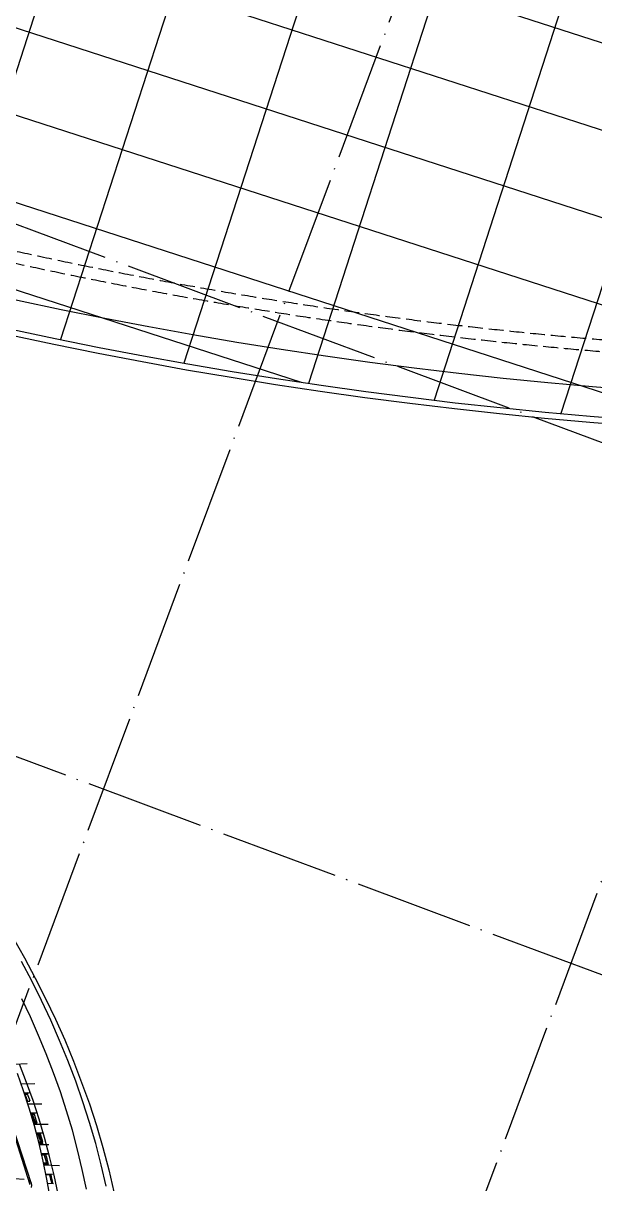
# Model space of a CAD drawing. Header units: millimetres. Extents: x 600121811 to 600690586, y 3472921280 to 3473279938.
# Drawn here: x 600397270 to 600406894, y 3473075845 to 3473095390 of the extents above; entities that cross this region are included whole.
import ezdxf

# ---------------------------------------------------------------- set-up
doc = ezdxf.new("R2010")
doc.units = ezdxf.units.MM
doc.header["$LTSCALE"] = 1000
doc.linetypes.add('AX-MALL-GIRD-200$0$DOTE', pattern=[2.42, 2, -0.2, 0.02, -0.2])
doc.linetypes.add('AX-MALL-WALL-GJ$0$__DASH', pattern=[0.35, 0.25, -0.1])
for name, color, linetype in [('AX-MALL-GIRD-200$0$A-Grid', 222, 'AX-MALL-GIRD-200$0$DOTE'), ('AX-MALL-GJ-200$0$A-Anno-Note', 241, 'CONTINUOUS'), ('AX-MALL-WALL-GJ$0$A-Detl-Patt', 8, 'CONTINUOUS'), ('AX-MALL-WALL-GJ$0$A-SEE', 254, 'CONTINUOUS'), ('AX-MALL-WALL-GJ$0$A-Wall-Fnsh', 152, 'CONTINUOUS'), ('AX-MALL-WALL-GJ$0$AE-GLAZ', 152, 'CONTINUOUS'), ('AX-MALL-WALL-GJ$0$主梁', 30, 'CONTINUOUS')]:
    doc.layers.add(name, color=color, linetype=linetype)
doc.layers.add('AX-MALL-WALL-GJ$0$M-AUX-TO-ARCH', color=1, linetype='CONTINUOUS', plot=False)

# ---------------------------------------------------------------- blocks, each defined once
blk = doc.blocks.new('AX-MALL-GIRD-200')
at = {"layer": 'AX-MALL-GIRD-200$0$A-Grid'}
for p, q in [((600226689.8, 3473155507), (600584585.8, 3473022180.2)), ((600425246.2, 3473153968.8), (600386516.6, 3473050005.1)), ((600433117.7, 3473151036.4), (600394388.2, 3473047072.7)), ((600223757.4, 3473147635.4), (600581653.4, 3473014308.6))]:
    blk.add_line(p, q, dxfattribs=at)
blk = doc.blocks.new('AX-MALL-WALL-GJ$0$A$C5469763B')
at = {"layer": 'AX-MALL-WALL-GJ$0$A-Detl-Patt'}
for points in [[(-236484, 2426, 0.055992), (-115679, 1194, -0.091487), (-108806, 638, 0.199165), (-91863, 2852, -0.091487), (-85364, 5156, 0.010002), (-64060, 8992, -0.645417), (-62997, 7512), (-63092, 7346)], [(-236398, 2315, 0.055947), (-115669, 1095, -0.091487), (-108832, 541, 0.199165), (-91813, 2765, -0.091487), (-85348, 5057, 0.010002), (-64040, 8894, -0.645417), (-63084, 7562), (-63129, 7483), (-63042, 7433)], [(-236355, 2259, 0.055924), (-115664, 1045, -0.091487), (-108845, 493, 0.199165), (-91788, 2722, -0.091487), (-85340, 5007, 0.010002), (-64030, 8845, -0.645417), (-63127, 7587), (-63197, 7465), (-63067, 7390)], [(-236312, 2203, 0.055901), (-115659, 995, -0.091487), (-108858, 445, 0.199165), (-91763, 2679, -0.091487), (-85332, 4958, 0.010002), (-64020, 8796, -0.645417), (-63170, 7612), (-63266, 7446)]]:
    blk.add_lwpolyline(points, format="xyb", dxfattribs=at)
blk = doc.blocks.new('AX-MALL-WALL-GJ$0$fergerhre')
at = {"layer": 'AX-MALL-WALL-GJ$0$A-Detl-Patt'}
for p, q in [((-23756, 11967), (-23756, -11967)), ((-21656, 11764), (-21656, -11764)), ((-19556, 11501), (-19556, -11501)), ((-17456, 11179), (-17456, -11179)), ((-15356, 10797), (-15356, -10797)), ((-13256, 10353), (-13256, -10353)), ((-58948, -4200), (-1163, -4200)), ((-58008, -5600), (-2103, -5600)), ((-56563, -7000), (-3548, -7000)), ((-53903, -8400), (-6208, -8400)), ((-49138, -9800), (-10973, -9800)), ((-42531, -11200), (-17580, -11200))]:
    blk.add_line(p, q, dxfattribs=at)
for points in [[(-53982, -8480, 0.160862), (-6129, -8480, 0.722858), (-6129, 8480, 0.160862), (-53982, 8480, 0.722858)], [(-53950, -8385, 0.160862), (-6161, -8385, 0.722858), (-6161, 8385, 0.160862), (-53950, 8385, 0.722858)], [(-53794, -7910, 0.160862), (-6318, -7910, 0.722858), (-6318, 7910, 0.160862), (-53794, 7910, 0.722858)]]:
    blk.add_lwpolyline(points, format="xyb", close=True, dxfattribs=at)
at = {"layer": 'AX-MALL-WALL-GJ$0$A-Detl-Patt', "linetype": 'AX-MALL-WALL-GJ$0$__DASH'}
for points in [[(-53605, -7340, 0.160862), (-6506, -7340, 0.722858), (-6506, 7340, 0.160862), (-53605, 7340, 0.722858)], [(-53543, -7150, 0.160862), (-6569, -7150, 0.722858), (-6569, 7150, 0.160862), (-53543, 7150, 0.722858)]]:
    blk.add_lwpolyline(points, format="xyb", close=True, dxfattribs=at)
blk = doc.blocks.new('AX-MALL-WALL-GJ$0$fewrgerhgrhtrh')
at = {"layer": 'AX-MALL-WALL-GJ$0$主梁'}
for p, q in [((17695, 9493), (18627, 8300)), ((17708, 9499), (18655, 8309)), ((18362, 8286), (18519, 8334))]:
    blk.add_line(p, q, dxfattribs=at)
at = {"layer": 'AX-MALL-WALL-GJ$0$主梁', "extrusion": (0, 0, -1)}
for centre, radius, start, end in [((-18577, 8247), 99.9, 98.3005, 179.8635), ((-18627, 8300), 0.427, 158.6284, 218.7355), ((-18627, 8300), 0.426, 65.335, 125.4296), ((-18548, 8238), 100, 141.9649, 153.6477)]:
    blk.add_arc(centre, radius, start, end, dxfattribs=at)
blk = doc.blocks.new('AX-MALL-WALL-GJ$0$edhtrhrtjy')
at = {"layer": 'AX-MALL-WALL-GJ$0$A-Wall-Fnsh'}
for p, q in [((16926, 12121), (17221, 11872)), ((17470, 11551), (17195, 11797)), ((17221, 11872), (17510, 11617)), ((17740, 11299), (17470, 11551)), ((17510, 11617), (17792, 11355)), ((17792, 11355), (18069, 11087)), ((17663, 10974), (17420, 11210)), ((18003, 11041), (17740, 11299)), ((17900, 10731), (17663, 10974)), ((18260, 10776), (18003, 11041)), ((18069, 11087), (18338, 10812)), ((18510, 10506), (18260, 10776)), ((18338, 10812), (18600, 10531)), ((18130, 10483), (17900, 10731)), ((18355, 10229), (18130, 10483)), ((18753, 10229), (18510, 10506)), ((18600, 10531), (18855, 10243)), ((17682, 10131), (17885, 10218)), ((17985, 9919), (17769, 10164)), ((18574, 9970), (18355, 10229)), ((18988, 9945), (18753, 10229)), ((18855, 10243), (19103, 9949)), ((17989, 9768), (17793, 10004)), ((18785, 9704), (18574, 9970)), ((17911, 9863), (18122, 9948)), ((18195, 9669), (17985, 9919)), ((18010, 9743), (18088, 9774)), ((18088, 9774), (18089, 9772)), ((19216, 9655), (18988, 9945)), ((19103, 9949), (19342, 9647)), ((18179, 9527), (17989, 9768)), ((18011, 9740), (18089, 9772)), ((18026, 9723), (18069, 9740)), ((18054, 9758), (18052, 9760)), ((18103, 9625), (18150, 9643)), ((18133, 9587), (18352, 9671)), ((18399, 9414), (18195, 9669)), ((18990, 9433), (18785, 9704)), ((19436, 9359), (19216, 9655)), ((19342, 9647), (19573, 9339)), ((18363, 9281), (18179, 9527)), ((18227, 9464), (18329, 9503)), ((18230, 9461), (18316, 9494)), ((18242, 9444), (18294, 9464)), ((18247, 9472), (18249, 9469)), ((18347, 9304), (18574, 9387)), ((18596, 9153), (18399, 9414)), ((19187, 9156), (18990, 9433)), ((18320, 9340), (18375, 9361)), ((18332, 9324), (18387, 9345)), ((18333, 9322), (18389, 9342)), ((18541, 9030), (18363, 9281)), ((18437, 9179), (18547, 9219)), ((18438, 9177), (18498, 9199)), ((18441, 9172), (18502, 9194)), ((19648, 9056), (19436, 9359)), ((19573, 9339), (19795, 9024)), ((18450, 9160), (18510, 9183)), ((18526, 9052), (18590, 9074)), ((18539, 9032), (18604, 9054)), ((18712, 8773), (18541, 9030)), ((18551, 9014), (18703, 9067)), ((18785, 8887), (18596, 9153)), ((19377, 8873), (19187, 9156)), ((19851, 8746), (19648, 9056)), ((19795, 9024), (20008, 8703)), ((18637, 8887), (18745, 8924)), ((18641, 8881), (18746, 8917)), ((18651, 8867), (18721, 8891)), ((18697, 8907), (18701, 8902)), ((18745, 8924), (18746, 8917)), ((18747, 8718), (18993, 8798)), ((18968, 8615), (18785, 8887)), ((19559, 8583), (19377, 8873)), ((18877, 8511), (18712, 8773)), ((18725, 8754), (18799, 8778)), ((18735, 8737), (18810, 8761)), ((18736, 8735), (18811, 8759)), ((18829, 8588), (18958, 8630)), ((18830, 8586), (18909, 8612)), ((18835, 8579), (18914, 8605)), ((19142, 8338), (18968, 8615)), ((19034, 8243), (18877, 8511)), ((18901, 8589), (18920, 8596)), ((18912, 8452), (19005, 8481))]:
    blk.add_line(p, q, dxfattribs=at)
at = {"layer": 'AX-MALL-WALL-GJ$0$A-Wall-Fnsh', "extrusion": (0, 0, -1)}
for centre, radius, start, end in [((-7707, 574), 13793, 138.4454, 138.9709), ((-8010, 834), 13394, 139.9511, 140.5163), ((-8323, 1087), 12991, 141.4971, 142.0941), ((-8607, 1304), 12634, 143.113, 143.7408)]:
    blk.add_arc(centre, radius, start, end, dxfattribs=at)
at = {"layer": 'AX-MALL-WALL-GJ$0$A-Wall-Fnsh'}
for centre, radius, start, end in [((8452, 1672), 12554, 39.4205, 39.9961), ((8288, 1206), 12930, 39.0147, 39.5974), ((8741, 1905), 12182, 37.6274, 38.4523), ((8988, 2093), 11872, 36.022, 36.7796), ((8587, 1444), 12548, 37.3857, 38.0005), ((8875, 1660), 12187, 35.6868, 36.3338), ((9245, 2276), 11555, 34.1273, 35.0045), ((9473, 2428), 11282, 32.4279, 33.2499), ((9139, 1846), 11865, 33.9569, 34.6359)]:
    blk.add_arc(centre, radius, start, end, dxfattribs=at)
blk = doc.blocks.new('AX-MALL-WALL-GJ')
at = {"layer": 'AX-MALL-WALL-GJ$0$A-SEE'}
blk.add_blockref('AX-MALL-GIRD-200', (0, 0), dxfattribs=at)
at = {"layer": 'AX-MALL-WALL-GJ$0$A-Wall-Fnsh', "rotation": 339.5681613092246}
blk.add_blockref('AX-MALL-WALL-GJ$0$edhtrhrtjy', (600377010, 3473074537), dxfattribs=at)
at = {"layer": 'AX-MALL-WALL-GJ$0$AE-GLAZ', "rotation": 342.0518145109563}
blk.add_blockref('AX-MALL-WALL-GJ$0$fergerhre', (600422125, 3473094581), dxfattribs=at)
at = {"layer": 'AX-MALL-WALL-GJ$0$M-AUX-TO-ARCH', "rotation": 339.5681613092246}
blk.add_blockref('AX-MALL-WALL-GJ$0$A$C5469763B', (600557212, 3472995455), dxfattribs=at)
at = {"layer": 'AX-MALL-WALL-GJ$0$主梁', "rotation": 339.5681613092246}
blk.add_blockref('AX-MALL-WALL-GJ$0$fewrgerhgrhtrh', (600377024, 3473074577), dxfattribs=at)

msp = doc.modelspace()

# ---------------------------------------------------------------- block references
at = {"layer": 'AX-MALL-GJ-200$0$A-Anno-Note'}
msp.add_blockref('AX-MALL-WALL-GJ', (0, 0), dxfattribs=at)

doc.saveas('drawing.dxf')
